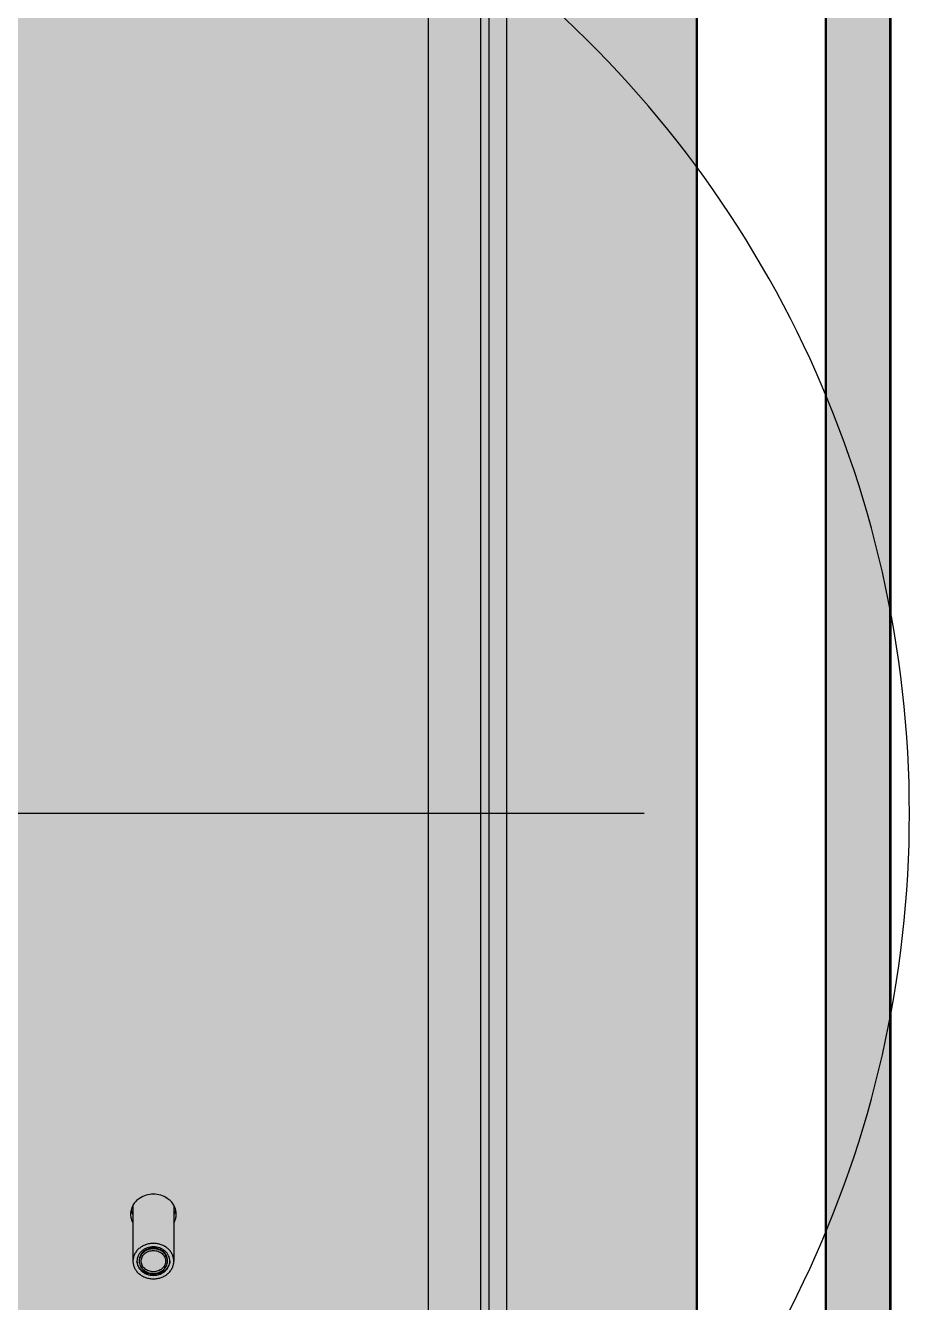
# Model space of a CAD drawing. Extents: x -18489 to 27370, y -8745 to 11880.
# Drawn here: x -14340.2 to -14271.7, y 1961.5 to 2060.6 of the extents above; entities that cross this region are included whole.
import ezdxf

# ---------------------------------------------------------------- set-up
doc = ezdxf.new("R2010")
doc.units = 0
doc.header["$LTSCALE"] = 100
for name, color, linetype in [('188K-SM-03-F10-MECH-EQ-Y2257103$0$0 Xref', 8, 'Continuous'), ('188K-SM-03-F10-MECH-EQ-Y2257103$0$M-EQU-FOUNDATION', 8, 'Continuous'), ('188K-SM-03-F10-MECH-EQ-Y2257103$0$Micron CUP L10 HVAC EQU$0$M-MECH-EQU', 136, 'Continuous'), ('188K-SM-03-F10-MECH-EQ-Y2257103$0$Micron CUP L10 HVAC EQU$0$M-PHASE1 AREA', 252, 'Continuous')]:
    doc.layers.add(name, color=color, linetype=linetype)

# ---------------------------------------------------------------- blocks, each defined once
blk = doc.blocks.new('188K-SM-03-F10-MECH-EQ-Y2257103$0$Micron CUP L10 HVAC EQU$0$A$C0c53ceb0')
at = {"layer": '188K-SM-03-F10-MECH-EQ-Y2257103$0$Micron CUP L10 HVAC EQU$0$M-PHASE1 AREA'}
for p, q in [((18382.32831, 13214.65005), (18382.32831, 10096.93438)), ((18341.73308, 11543.4106), (18341.73308, 10096.93438)), ((18388.6713, 11524.46145), (18388.6713, 10115.88267)), ((18402.65255, 10115.88267), (18402.65255, 11524.46145)), ((18509.19987, 10820.17249), (13383.58898, 10820.17249)), ((18112.73731, 10515.69324), (18112.73731, 10472.87585)), ((18144.4539, 10515.69324), (18144.4539, 10472.87585))]:
    blk.add_line(p, q, dxfattribs=at)
for centre, radius, start, end in [((17869.25526, 10820.17206), 845.57744, 309.10978441, 50.89021559), ((18124.83032, 10515.9057), 13.98918, 193.62800941, 205.69050864), ((18132.36089, 10515.9057), 13.98918, 334.30949134, 346.37199059), ((18125.30648, 10516.12053), 14.5114, 205.63984956, 209.77846684), ((18131.88473, 10516.12053), 14.5114, 330.22153316, 334.36015043), ((18125.41788, 10473.51166), 9.57237, 181.85715008, 183.77919198), ((18131.77332, 10473.51166), 9.57237, 356.22080802, 358.14284992)]:
    blk.add_arc(centre, radius, start, end, dxfattribs=at)
for points, knots in [([(18128.5956, 10524.83216), (18126.69412, 10524.83216), (18122.88988, 10524.24272), (18119.38804, 10522.64244), (18117.81166, 10521.60026)], [0, 0, 0, 0, 0.501549898, 1, 1, 1, 1]), ([(18139.37954, 10521.60026), (18137.80316, 10522.64244), (18134.30133, 10524.24272), (18130.49709, 10524.83216), (18128.5956, 10524.83216)], [0, 0, 0, 0, 0.498450102, 1, 1, 1, 1]), ([(18111.25629, 10512.53291), (18111.12775, 10512.01135), (18110.93165, 10510.95565), (18110.86428, 10509.88372), (18110.86428, 10509.34992)], [0, 0, 0, 0, 0.501574474, 1, 1, 1, 1]), ([(18112.75768, 10516.26425), (18112.42169, 10515.67685), (18111.83218, 10514.4639), (18111.41597, 10513.18074), (18111.25629, 10512.53291)], [0, 0, 0, 0, 0.503526291, 1, 1, 1, 1]), ([(18117.81166, 10521.60026), (18116.76504, 10520.90832), (18114.8467, 10519.31824), (18113.35956, 10517.31651), (18112.75768, 10516.26425)], [0, 0, 0, 0, 0.508599564, 1, 1, 1, 1]), ([(18144.43353, 10516.26425), (18143.83164, 10517.31651), (18142.3445, 10519.31824), (18140.42616, 10520.90832), (18139.37954, 10521.60026)], [0, 0, 0, 0, 0.491400436, 1, 1, 1, 1]), ([(18145.93491, 10512.53291), (18145.77524, 10513.18074), (18145.35902, 10514.4639), (18144.76952, 10515.67685), (18144.43353, 10516.26425)], [0, 0, 0, 0, 0.496473709, 1, 1, 1, 1]), ([(18146.32692, 10509.34992), (18146.32692, 10509.88372), (18146.25956, 10510.95565), (18146.06346, 10512.01135), (18145.93491, 10512.53291)], [0, 0, 0, 0, 0.498425526, 1, 1, 1, 1]), ([(18110.86428, 10509.34992), (18110.86428, 10508.17783), (18111.1935, 10505.80598), (18112.12032, 10503.60277), (18112.71127, 10502.5696)], [0, 0, 0, 0, 0.496158346, 1, 1, 1, 1]), ([(18144.47993, 10502.5696), (18145.07089, 10503.60277), (18145.9977, 10505.80598), (18146.32692, 10508.17783), (18146.32692, 10509.34992)], [0, 0, 0, 0, 0.503841654, 1, 1, 1, 1]), ([(18128.5956, 10486.60953), (18127.56056, 10486.60953), (18125.49592, 10486.43444), (18122.51417, 10485.65477), (18119.76061, 10484.38684), (18117.34109, 10482.67644), (18115.34875, 10480.58624), (18113.86288, 10478.19312), (18112.94483, 10475.59002), (18112.73731, 10473.77471), (18112.73731, 10472.87585)], [0, 0, 0, 0, 0.133645042, 0.266026203, 0.39605901, 0.522951528, 0.646355575, 0.766446436, 0.883938576, 1, 1, 1, 1]), ([(18141.34567, 10472.87585), (18141.34567, 10473.59855), (18141.17886, 10475.05807), (18140.44068, 10477.15093), (18139.24604, 10479.07499), (18137.64431, 10480.75549), (18135.69855, 10482.13073), (18132.73275, 10483.49709), (18128.5956, 10484.19992), (18124.45846, 10483.49709), (18121.49266, 10482.13073), (18119.54689, 10480.75549), (18117.94517, 10479.07499), (18116.75053, 10477.15093), (18116.01234, 10475.05807), (18115.84553, 10473.59855), (18115.84553, 10472.87585)], [0, 0, 0, 0, 0.058089453, 0.116890925, 0.176996156, 0.238758514, 0.302267072, 0.367347063, 0.5, 0.632652937, 0.697732928, 0.761241486, 0.823003844, 0.883109075, 0.941910547, 1, 1, 1, 1]), ([(18139.56954, 10473.51018), (18139.56954, 10474.1322), (18139.42597, 10475.3884), (18138.79063, 10477.18973), (18137.7624, 10478.84577), (18136.3838, 10480.29217), (18134.70909, 10481.47582), (18132.15642, 10482.65183), (18128.5956, 10483.25673), (18125.03478, 10482.65183), (18122.48212, 10481.47582), (18120.8074, 10480.29217), (18119.4288, 10478.84577), (18118.40057, 10477.18973), (18117.76524, 10475.3884), (18117.62166, 10474.1322), (18117.62166, 10473.51018)], [0, 0, 0, 0, 0.058088904, 0.116891099, 0.176996206, 0.238758616, 0.302267224, 0.367347218, 0.5, 0.632652782, 0.697732776, 0.761241384, 0.823003794, 0.883108901, 0.941911096, 1, 1, 1, 1]), ([(18144.4539, 10472.87585), (18144.4539, 10473.77471), (18144.24637, 10475.59002), (18143.32833, 10478.19312), (18141.84245, 10480.58624), (18139.85012, 10482.67644), (18137.4306, 10484.38684), (18134.67704, 10485.65477), (18131.69529, 10486.43444), (18129.63064, 10486.60953), (18128.5956, 10486.60953)], [0, 0, 0, 0, 0.116061424, 0.233553564, 0.353644425, 0.477048472, 0.60394099, 0.733973797, 0.866354958, 1, 1, 1, 1]), ([(18112.73731, 10472.87585), (18112.73731, 10471.97699), (18112.94483, 10470.16167), (18113.86288, 10467.55857), (18115.34875, 10465.16545), (18117.34109, 10463.07526), (18119.76061, 10461.36486), (18122.51417, 10460.09692), (18125.49592, 10459.31725), (18127.56056, 10459.14216), (18128.5956, 10459.14216)], [0, 0, 0, 0, 0.116061424, 0.233553564, 0.353644425, 0.477048472, 0.60394099, 0.733973797, 0.866354958, 1, 1, 1, 1]), ([(18115.84553, 10472.87585), (18115.84553, 10472.15314), (18116.01234, 10470.69362), (18116.75053, 10468.60076), (18117.94517, 10466.6767), (18119.54689, 10464.9962), (18121.49266, 10463.62096), (18124.45846, 10462.2546), (18128.5956, 10461.55177), (18132.73275, 10462.2546), (18135.69855, 10463.62096), (18137.64431, 10464.9962), (18139.24604, 10466.6767), (18140.44068, 10468.60076), (18141.17886, 10470.69362), (18141.34567, 10472.15314), (18141.34567, 10472.87585)], [0, 0, 0, 0, 0.058089453, 0.116890925, 0.176996156, 0.238758514, 0.302267072, 0.367347063, 0.5, 0.632652937, 0.697732928, 0.761241486, 0.823003844, 0.883109075, 0.941910547, 1, 1, 1, 1]), ([(18141.32488, 10472.88073), (18141.27886, 10472.18402), (18141.03114, 10470.78627), (18140.21316, 10468.80231), (18138.9803, 10466.99039), (18137.37902, 10465.41554), (18135.46753, 10464.13139), (18132.58462, 10462.85923), (18128.5956, 10462.20619), (18124.60658, 10462.85923), (18121.72367, 10464.13139), (18119.81219, 10465.41554), (18118.21091, 10466.99039), (18116.97805, 10468.80231), (18116.16007, 10470.78627), (18115.91234, 10472.18402), (18115.86633, 10472.88073)], [0, 0, 0, 0, 0.058065559, 0.116958162, 0.177202283, 0.239074224, 0.302615543, 0.367635451, 0.5, 0.632364549, 0.697384457, 0.760925776, 0.822797717, 0.883041838, 0.941934441, 1, 1, 1, 1]), ([(18139.56954, 10472.87585), (18139.56954, 10473.49788), (18139.42597, 10474.75408), (18138.79062, 10476.5554), (18137.7624, 10478.21143), (18136.3838, 10479.65783), (18134.70908, 10480.84149), (18132.15643, 10482.01751), (18128.5956, 10482.62244), (18125.03478, 10482.01751), (18122.48212, 10480.84149), (18120.80741, 10479.65783), (18119.42881, 10478.21143), (18118.40059, 10476.5554), (18117.76524, 10474.75408), (18117.62166, 10473.49788), (18117.62166, 10472.87585)], [0, 0, 0, 0, 0.058089453, 0.116890925, 0.176996156, 0.238758514, 0.302267072, 0.367347063, 0.5, 0.632652937, 0.697732928, 0.761241486, 0.823003844, 0.883109075, 0.941910547, 1, 1, 1, 1]), ([(18117.62166, 10472.87585), (18117.62166, 10472.25382), (18117.76524, 10470.99761), (18118.40059, 10469.19629), (18119.42881, 10467.54026), (18120.80741, 10466.09386), (18122.48212, 10464.9102), (18125.03478, 10463.73418), (18128.5956, 10463.12925), (18132.15643, 10463.73418), (18134.70908, 10464.9102), (18136.3838, 10466.09386), (18137.7624, 10467.54026), (18138.79062, 10469.19629), (18139.42597, 10470.99761), (18139.56954, 10472.25382), (18139.56954, 10472.87585)], [0, 0, 0, 0, 0.058089453, 0.116890925, 0.176996156, 0.238758514, 0.302267072, 0.367347063, 0.5, 0.632652937, 0.697732928, 0.761241486, 0.823003844, 0.883109075, 0.941910547, 1, 1, 1, 1]), ([(18119.08063, 10472.87585), (18119.08063, 10473.41516), (18119.20514, 10474.50435), (18119.75598, 10476.06621), (18120.6475, 10477.50208), (18121.84288, 10478.75621), (18123.29461, 10479.78244), (18124.94675, 10480.54318), (18126.73579, 10481.01101), (18127.97458, 10481.11606), (18128.5956, 10481.11606)], [0, 0, 0, 0, 0.116061431, 0.233553602, 0.353644475, 0.477048358, 0.603940823, 0.733974564, 0.866354204, 1, 1, 1, 1]), ([(18128.5956, 10464.63563), (18127.97458, 10464.63563), (18126.73579, 10464.74068), (18124.94675, 10465.20851), (18123.29461, 10465.96926), (18121.84288, 10466.99548), (18120.6475, 10468.24962), (18119.75598, 10469.68548), (18119.20514, 10471.24734), (18119.08063, 10472.33653), (18119.08063, 10472.87585)], [0, 0, 0, 0, 0.133645796, 0.266025436, 0.396059177, 0.522951642, 0.646355525, 0.766446398, 0.883938569, 1, 1, 1, 1]), ([(18128.5956, 10481.11606), (18129.21663, 10481.11606), (18130.45542, 10481.01101), (18132.24446, 10480.54318), (18133.8966, 10479.78244), (18135.34832, 10478.75621), (18136.54371, 10477.50208), (18137.43523, 10476.06621), (18137.98607, 10474.50435), (18138.11058, 10473.41516), (18138.11058, 10472.87585)], [0, 0, 0, 0, 0.133645796, 0.266025436, 0.396059177, 0.522951642, 0.646355525, 0.766446398, 0.883938569, 1, 1, 1, 1]), ([(18128.5956, 10459.14216), (18129.63064, 10459.14216), (18131.69529, 10459.31725), (18134.67704, 10460.09692), (18137.4306, 10461.36486), (18139.85012, 10463.07526), (18141.84245, 10465.16545), (18143.32833, 10467.55857), (18144.24637, 10470.16167), (18144.4539, 10471.97699), (18144.4539, 10472.87585)], [0, 0, 0, 0, 0.133645042, 0.266026203, 0.39605901, 0.522951528, 0.646355575, 0.766446436, 0.883938576, 1, 1, 1, 1]), ([(18138.11058, 10472.87585), (18138.11058, 10472.33653), (18137.98607, 10471.24734), (18137.43523, 10469.68548), (18136.54371, 10468.24962), (18135.34832, 10466.99548), (18133.8966, 10465.96926), (18132.24446, 10465.20851), (18130.45542, 10464.74068), (18129.21663, 10464.63563), (18128.5956, 10464.63563)], [0, 0, 0, 0, 0.116061431, 0.233553602, 0.353644475, 0.477048358, 0.603940823, 0.733974564, 0.866354204, 1, 1, 1, 1])]:
    blk.add_open_spline(points, degree=3, knots=knots, dxfattribs=at)
for points in [[(18111.24825, 10512.52048), (18111.55727, 10511.25984), (18112.05577, 10510.03357), (18112.70331, 10508.90866)], [(18144.4879, 10508.90866), (18145.13543, 10510.03357), (18145.63393, 10511.25984), (18145.94295, 10512.52048)]]:
    blk.add_open_spline(points, degree=3, dxfattribs=at)
blk = doc.blocks.new('188K-SM-03-F10-MECH-EQ-Y2257103$0$Micron CUP L10 HVAC EQU')
at = {"layer": '188K-SM-03-F10-MECH-EQ-Y2257103$0$Micron CUP L10 HVAC EQU$0$M-MECH-EQU'}
blk.add_blockref('188K-SM-03-F10-MECH-EQ-Y2257103$0$Micron CUP L10 HVAC EQU$0$A$C0c53ceb0', (-206166.7, 2082.18), dxfattribs=at)
blk = doc.blocks.new('188K-SM-03-F10-MECH-EQ-Y2257103')
at = {"layer": '188K-SM-03-F10-MECH-EQ-Y2257103$0$M-EQU-FOUNDATION'}
h = blk.add_hatch(dxfattribs=at)
h.set_pattern_fill('AR-CONC', color=256, scale=0.1)
h.set_pattern_definition([(50, (4473.521, 709.199), (18.218467, -1.593909), [1.905, -20.955]), (355, (4473.521, 709.2), (-3.524342, 19.105685), [1.524, -16.764058]), (100.45144, (4475.04, 709.066), (14.694125, 17.511775), [1.619001, -17.809024]), (46.1842, (4473.521, 714.28), (27.107904, -4.204233), [2.8575, -31.4325]), (96.63556, (4475.78, 713.93), (23.740413, 24.742612), [2.428502, -26.71356]), (351.18415, (4473.52, 714.28), (23.740413, 24.742612), [2.285997, -25.145973]), (21, (4476.061, 713.009), (15.161439, -10.22652), [1.905, -20.955]), (326, (4476.061, 713.01), (6.180203, 18.418797), [1.524, -16.764]), (71.45144, (4477.325, 712.157), (21.341642, 8.192277), [1.619001, -17.808994]), (37.5, (4473.5214, 709.199), (0.3088603, 8.4555039), [0, -16.5608, 0, -17.018, 0, -16.8275]), (7.5, (4473.521, 709.199), (6.6819663, 10.0180575), [0, -9.7028, 0, -16.1798, 0, -6.4135]), (327.5, (4467.857, 709.199), (13.5590595, -0.5728744), [0, -6.35, 0, -19.812, 0, -26.289]), (317.5, (4465.317, 709.199), (14.812918, 2.542649), [0, -8.255, 0, -13.1572, 0, -18.669])])
h.paths.add_polyline_path([(-14928.149, 5602.459), (-14278.149, 5602.459), (-14278.149, 1902.459), (-14928.149, 1902.459)], flags=16)
h.paths.add_polyline_path([(-14933.149, 5607.459), (-14273.149, 5607.459), (-14273.149, 1897.459), (-14933.149, 1897.459)])
h = blk.add_hatch(dxfattribs=at)
h.set_pattern_fill('AR-CONC', color=256, scale=0.3)
h.set_pattern_definition([(50, (4473.52, 709.2), (54.6554, -4.78173), [5.715, -62.865]), (355, (4473.52, 709.2), (-10.57303, 57.31705), [4.572, -50.29218]), (100.45144, (4478.076, 708.8), (44.08237, 52.53533), [4.857, -53.42707]), (46.1842, (4473.52, 724.44), (81.32371, -12.6127), [8.5725, -94.2975]), (96.63556, (4480.3, 723.39), (71.22124, 74.22784), [7.2855, -80.14068]), (351.18415, (4473.52, 724.44), (71.22124, 74.22784), [6.858, -75.43792]), (21, (4481.14, 720.63), (45.48432, -30.67956), [5.715, -62.865]), (326, (4481.14, 720.63), (18.54061, 55.25639), [4.572, -50.292]), (71.45144, (4484.93, 718.07), (64.02493, 24.57683), [4.857, -53.42698]), (37.5, (4473.521, 709.2), (0.926581, 25.366512), [0, -49.6824, 0, -51.054, 0, -50.4825]), (7.5, (4473.52, 709.2), (20.0459, 30.054172), [0, -29.1084, 0, -48.5394, 0, -19.2405]), (327.5, (4456.529, 709.2), (40.677179, -1.718623), [0, -19.05, 0, -59.436, 0, -78.867]), (317.5, (4448.91, 709.2), (44.438754, 7.62795), [0, -24.765, 0, -39.4716, 0, -56.007])])
h.paths.add_polyline_path([(-14918.149, 5592.459), (-14288.149, 5592.459), (-14288.149, 1912.459), (-14918.149, 1912.459)])
at = {"layer": '188K-SM-03-F10-MECH-EQ-Y2257103$0$M-EQU-FOUNDATION', "const_width": 0.2}
for points in [[(-14933.149, 5607.459), (-14273.149, 5607.459), (-14273.149, 1897.459), (-14933.149, 1897.459)], [(-14928.149, 5602.459), (-14278.149, 5602.459), (-14278.149, 1902.459), (-14928.149, 1902.459)], [(-14918.149, 5592.459), (-14288.149, 5592.459), (-14288.149, 1912.459), (-14918.149, 1912.459)]]:
    blk.add_lwpolyline(points, close=True, dxfattribs=at)
at = {"layer": '188K-SM-03-F10-MECH-EQ-Y2257103$0$0 Xref', "xscale": 0.1, "yscale": 0.1, "zscale": 0.1}
blk.add_blockref('188K-SM-03-F10-MECH-EQ-Y2257103$0$Micron CUP L10 HVAC EQU', (4473.521, 709.199), dxfattribs=at)

msp = doc.modelspace()

# ---------------------------------------------------------------- block references
msp.add_blockref('188K-SM-03-F10-MECH-EQ-Y2257103', (0, 0))

doc.saveas('drawing.dxf')
